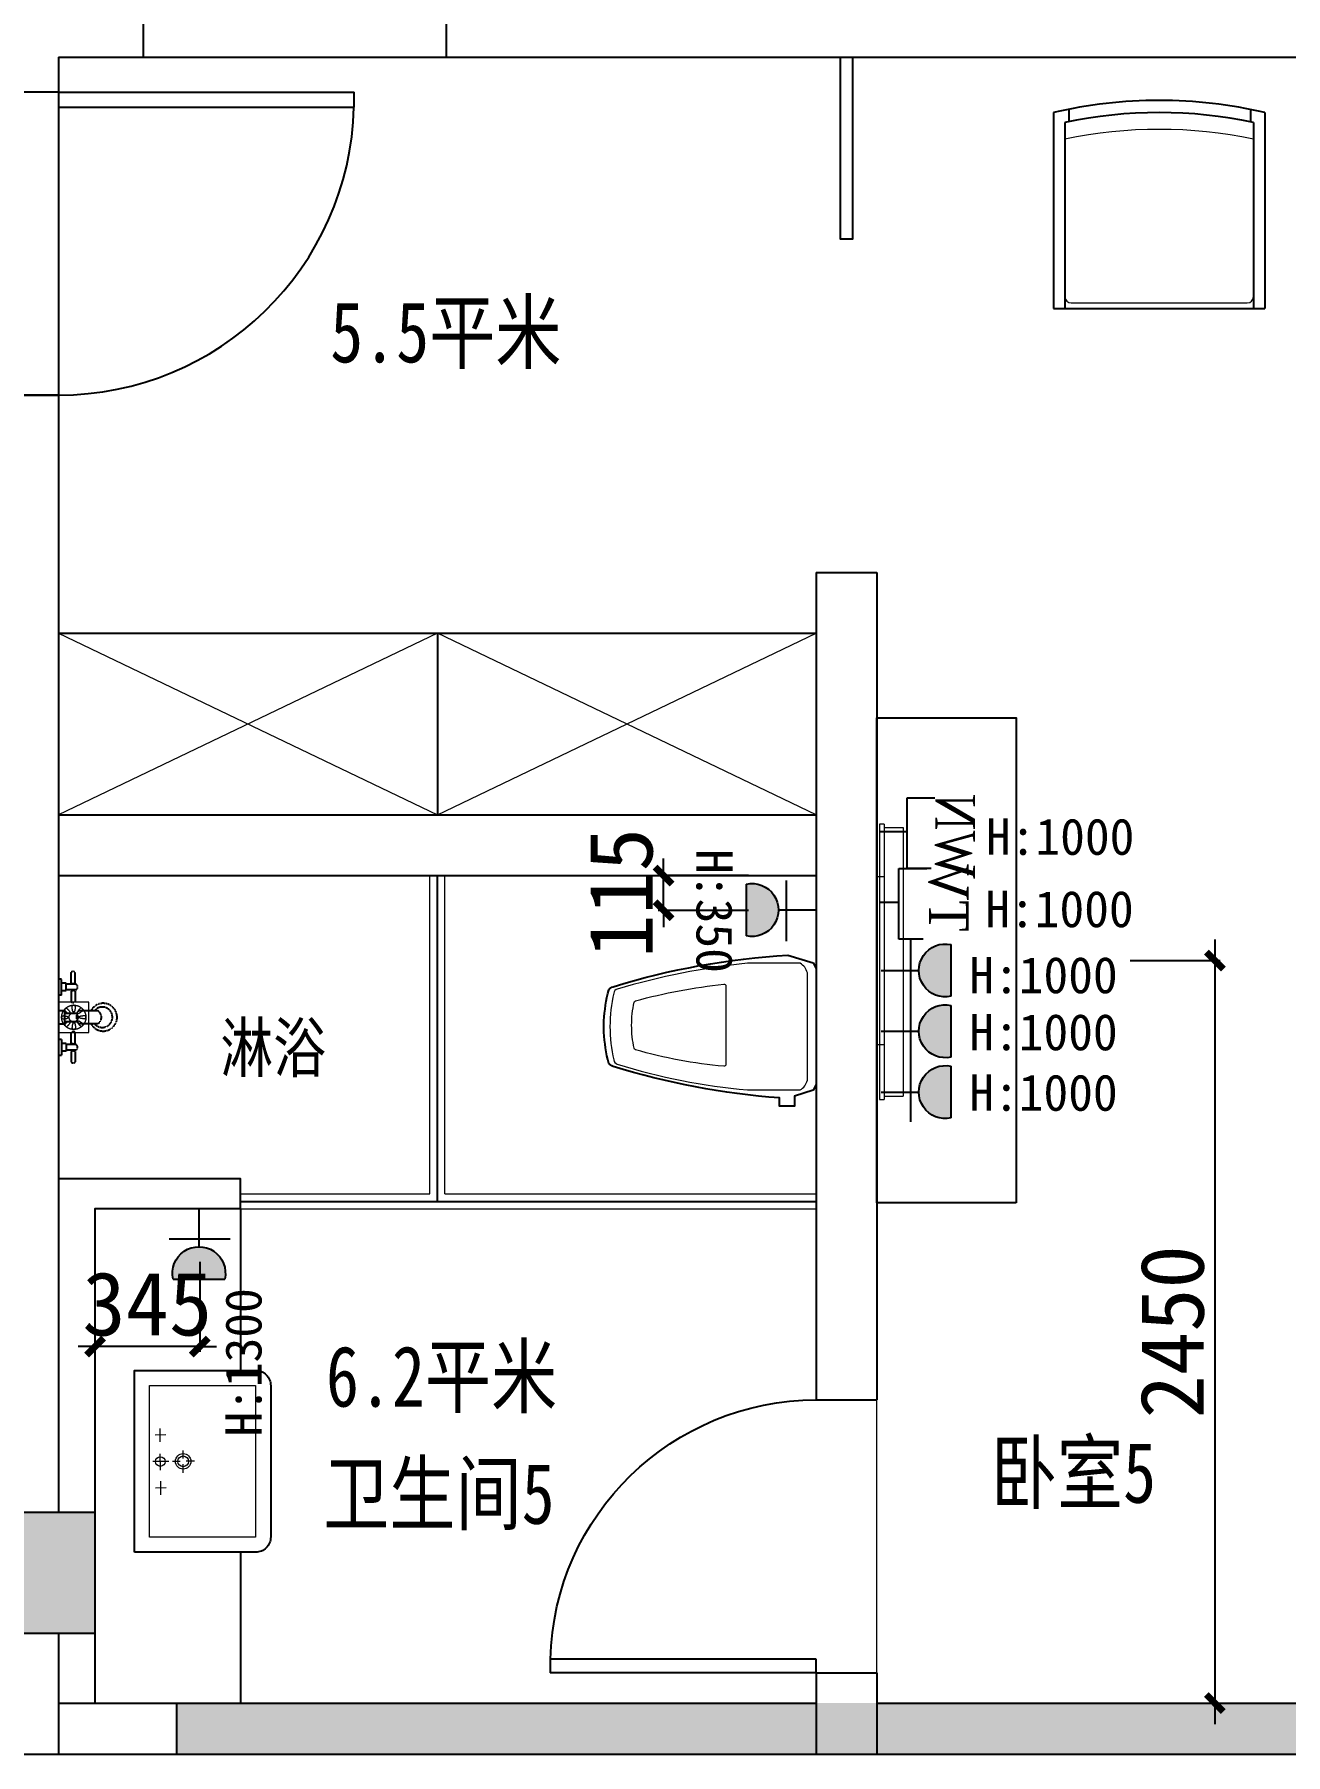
# Model space of a CAD drawing. Header units: millimetres. Extents: x 561810 to 956823, y -438984 to -391712.
# Drawn here: x 878064 to 882194, y -414803 to -409128 of the extents above; entities that cross this region are included whole.
import ezdxf

# ---------------------------------------------------------------- set-up
doc = ezdxf.new("R2010")
doc.units = ezdxf.units.MM
doc.header["$LTSCALE"] = 10
doc.header["$MEASUREMENT"] = 0
for name, pattern in [('DASHED2', [9.525, 6.35, -3.175]), ('DOT2', [3.175, 0, -3.175]), ('HIDDEN', [9.525, 6.35, -3.175]), ('HIDDEN2', [4.7625, 3.175, -1.5875])]:
    doc.linetypes.add(name, pattern=pattern)
doc.layers.get('0').update_dxf_attribs({"linetype": 'CONTINUOUS'})
doc.layers.get('DEFPOINTS').update_dxf_attribs({"color": 1, "linetype": 'CONTINUOUS'})
for name, color, linetype in [('6-P插座', 4, 'CONTINUOUS'), ('6-P插座图例', 4, 'CONTINUOUS'), ('P-平面洁具', 1, 'CONTINUOUS'), ('PUB_HATCH', 144, 'CONTINUOUS'), ('WALL', 7, 'CONTINUOUS'), ('WINDOW', 4, 'CONTINUOUS'), ('吊顶字', 250, 'CONTINUOUS'), ('填充', 8, 'CONTINUOUS'), ('墙', 7, 'CONTINUOUS')]:
    doc.layers.add(name, color=color, linetype=linetype)
for name, color, linetype, lineweight in [('五金配件nj', 1, 'CONTINUOUS', 20), ('家居内线', 251, 'CONTINUOUS', 13), ('细线', 250, 'CONTINUOUS', 5)]:
    doc.layers.add(name, color=color, linetype=linetype, lineweight=lineweight)
doc.styles.add('12', font='', dxfattribs={"width": 0.8})
doc.styles.add('321', font='', dxfattribs={"width": 0.85})
doc.styles.add('宋体', font='')
doc.styles.add('施洛华标注样式', font='')
doc.styles.get('12').set_extended_font_data('SimSun')
doc.styles.get('321').set_extended_font_data('SimSun')
doc.styles.get('宋体').set_extended_font_data('SimSun')
doc.styles.get('施洛华标注样式').set_extended_font_data('SimSun')
doc.dimstyles.new('外标尺寸', dxfattribs={"dimscale": 70, "dimtxt": 3, "dimasz": 0.8, "dimexe": 0.25, "dimexo": 1, "dimgap": 0.5, "dimtad": 1, "dimdec": 0, "dimtxsty": '施洛华标注样式', "dimblk": 'ARCHTICK', "dimcen": 1.5, "dimdle": 1, "dimclrd": 250, "dimclre": 250, "dimclrt": 62, "dimadec": 0, "dimazin": 0, "dimtfac": 1, "dimtdec": 0, "dimtix": 1, "dimtmove": 1, "dimatfit": 3, "dimldrblk": 'ARCHTICK', "dimfxl": 0, "dimarcsym": 0})

# ---------------------------------------------------------------- blocks, each defined once
blk = doc.blocks.new('4')
at = {"layer": '6-P插座图例'}
h = blk.add_hatch(color=4, dxfattribs=at)
edge = h.paths.add_edge_path()
edge.add_ellipse((223569, -308613.5), major_axis=(0, 79.4), ratio=1, start_angle=-12.7447, end_angle=192.7446)
edge.add_line((223586.5, -308691), (223586.5, -308536.1))
at = {"layer": '6-P插座图例', "color": 4}
for p, q in [((223466.2, -308524.5), (223466.2, -308706.9)), ((223586.5, -308536.1), (223586.5, -308691)), ((223376.4, -308613.5), (223489.5, -308613.5))]:
    blk.add_line(p, q, dxfattribs=at)
blk.add_ellipse((223569, -308613.5), major_axis=(0, 79.4), ratio=1, start_param=-0.222437, end_param=3.364029, dxfattribs=at)
blk = doc.blocks.new('tv')
at = {"layer": '6-P插座', "color": 4}
for p, q in [((250323.5, -52625.1), (250323.5, -52704.7)), ((250557, -52704.7), (250557, -52612.9)), ((250323.5, -52704.7), (250557, -52704.7)), ((250444.7, -52705.4), (250444.7, -52769))]:
    blk.add_line(p, q, dxfattribs=at)
at = {"layer": '6-P插座', "color": 4, "insert": (250348.5, -52474.4), "char_height": 130.912, "width": 956.888, "attachment_point": 1, "style": '321'}
blk.add_mtext('{\\fDutch801 XBd BT|b0|i0|c0|p18;TV}', dxfattribs=at)
blk = doc.blocks.new('HSDFS')
at = {"layer": '6-P插座', "color": 4}
for p, q in [((449795.6, -697547.4), (449703.8, -697547.4)), ((449795.6, -697780.9), (449795.6, -697547.4)), ((449795.5, -697659.6), (449887.2, -697659.6)), ((449716, -697780.9), (449795.6, -697780.9))]:
    blk.add_line(p, q, dxfattribs=at)
at = {"layer": '6-P插座', "color": 4, "insert": (449571.4, -697814.2), "char_height": 130.912, "width": 956.888, "attachment_point": 1, "rotation": 90, "style": '321'}
blk.add_mtext('{\\fDutch801 XBd BT|b0|i0|c0|p18;WN}', dxfattribs=at)
blk = doc.blocks.new('_ARCHTICK')
at = {"color": 0, "linetype": 'ByBlock', "const_width": 0.4}
blk.add_lwpolyline([(-0.5, -0.5), (0.5, 0.5)], dxfattribs=at)
blk = doc.blocks.new('*D66')
at = {"color": 250, "lineweight": -2}
for p, q in [((881960.1, -412113.3), (881960.1, -414702.8)), ((881680.1, -412183.3), (881977.6, -412183.3)), ((881680.1, -414632.8), (881977.6, -414632.8))]:
    blk.add_line(p, q, dxfattribs=at)
at = {"layer": 'DEFPOINTS', "color": 0}
for p in [(880982.8, -412183.3), (881166.6, -414632.8), (881960.1, -414632.8)]:
    blk.add_point(p, dxfattribs=at)
at = {"color": 250, "lineweight": -2, "xscale": 56, "yscale": 56, "zscale": 56}
for p, rotation in [((881960.1, -412183.3), 90), ((881960.1, -414632.8), 270)]:
    blk.add_blockref('_ARCHTICK', p, dxfattribs=dict(at, rotation=rotation))
at = {"color": 62, "insert": (881820.1, -413408), "char_height": 210, "attachment_point": 5, "rotation": 90, "style": '施洛华标注样式'}
blk.add_mtext('2450', dxfattribs=at)
blk = doc.blocks.new('*D67')
at = {"color": 250, "lineweight": -2}
for p, q in [((880140.9, -411902.8), (880140.9, -411846.8)), ((880420.9, -411902.8), (880123.4, -411902.8)), ((880140.9, -412017.5), (880140.9, -411902.8)), ((880420.9, -412017.5), (880123.4, -412017.5)), ((880140.9, -412017.5), (880140.9, -412073.5))]:
    blk.add_line(p, q, dxfattribs=at)
at = {"layer": 'DEFPOINTS', "color": 0}
for p in [(880140.9, -411902.8), (880545.6, -411902.8), (880545.6, -412017.5)]:
    blk.add_point(p, dxfattribs=at)
at = {"color": 250, "lineweight": -2, "xscale": 56, "yscale": 56, "zscale": 56}
for p, rotation in [((880140.9, -411902.8), 270), ((880140.9, -412017.5), 90)]:
    blk.add_blockref('_ARCHTICK', p, dxfattribs=dict(at, rotation=rotation))
at = {"color": 62, "insert": (880000.9, -411960.1), "char_height": 210, "attachment_point": 5, "rotation": 90, "style": '施洛华标注样式'}
blk.add_mtext('115', dxfattribs=at)
blk = doc.blocks.new('*D68')
at = {"color": 250, "lineweight": -2}
for p, q in [((878264.3, -413176.8), (878264.3, -413474.3)), ((878609.8, -413176.8), (878609.8, -413474.3)), ((878264.3, -413456.8), (878208.3, -413456.8)), ((878609.8, -413456.8), (878264.3, -413456.8)), ((878609.8, -413456.8), (878665.8, -413456.8))]:
    blk.add_line(p, q, dxfattribs=at)
at = {"layer": 'DEFPOINTS', "color": 0}
for p in [(878264.3, -413101.5), (878609.8, -413101.5), (878264.3, -413456.8)]:
    blk.add_point(p, dxfattribs=at)
at = {"color": 250, "lineweight": -2, "xscale": 56, "yscale": 56, "zscale": 56}
blk.add_blockref('_ARCHTICK', (878264.3, -413456.8), dxfattribs=at)
at = {"color": 250, "lineweight": -2, "xscale": 56, "yscale": 56, "zscale": 56, "rotation": 180}
blk.add_blockref('_ARCHTICK', (878609.8, -413456.8), dxfattribs=at)
at = {"color": 62, "insert": (878437.1, -413316.8), "char_height": 210, "attachment_point": 5, "style": '施洛华标注样式'}
blk.add_mtext('345', dxfattribs=at)

msp = doc.modelspace()

# ---------------------------------------------------------------- hatches: boundary and pattern name
h = msp.add_hatch()
h.set_pattern_fill('AR-CONC', color=250, scale=20, style=0)
h.set_pattern_definition([(50, (883534.32, -414802.76), (143.452, -12.5504), [15, -165]), (355, (883534.32, -414802.76), (-27.7503, 150.4384), [12, -132]), (100.4514, (883546.27, -414803.8), (115.702, 137.888), [12.748, -140.2284]), (46.184, (883534.32, -414762.76), (213.448, -33.104), [22.5, -247.5]), (96.6356, (883552.1, -414765.51), (186.9325, 194.824), [19.122, -210.343]), (351.184, (883534.32, -414762.76), (186.932, 194.824), [18, -198]), (21, (883554.32, -414772.76), (119.3814, -80.5238), [15, -165]), (326, (883554.32, -414772.76), (48.663, 145.03), [12, -132]), (71.4514, (883564.27, -414779.47), (168.0445, 64.506), [12.748, -140.2284]), (37.5, (883534.32, -414802.755), (2.43197, 66.57877), [0, -130.4, 0, -134, 0, -132.5]), (7.5, (883534.32, -414802.755), (52.6139, 78.8823), [0, -76.4, 0, -127.4, 0, -50.5]), (327.5, (883489.72, -414802.755), (106.7645, -4.511), [0, -50, 0, -156, 0, -207]), (317.5, (883469.72, -414802.755), (116.6372, 20.021), [0, -65, 0, -103.6, 0, -147])])
h.paths.add_polyline_path([(878534.3, -414632.8), (878534.3, -414802.8), (878569.3, -414802.8), (884534.3, -414802.8), (884534.3, -414632.8)])
at = {"layer": 'PUB_HATCH'}
h = msp.add_hatch(color=256, dxfattribs=at)
h.paths.add_polyline_path([(877864.3, -414402.8), (877864.3, -414002.8), (878264.3, -414002.8), (878264.3, -414402.8)])
h.paths.add_polyline_path([(866004.3, -414402.8), (866004.3, -414002.8), (866404.3, -414002.8), (866404.3, -414402.8)])
h.paths.add_polyline_path([(866004.3, -409202.8), (866004.3, -408802.8), (866404.3, -408802.8), (866404.3, -409202.8)])
h.paths.add_polyline_path([(866004.3, -402742.8), (866004.3, -402342.8), (866404.3, -402342.8), (866404.3, -402742.8)])
h.paths.add_polyline_path([(901714.3, -402742.8), (901714.3, -402342.8), (902114.3, -402342.8), (902114.3, -402742.8)])
h.paths.add_polyline_path([(901714.3, -409202.8), (901714.3, -408802.8), (902114.3, -408802.8), (902114.3, -409202.8)])
h.paths.add_polyline_path([(901714.3, -414402.8), (901714.3, -414002.8), (902114.3, -414002.8), (902114.3, -414402.8)])
h.paths.add_polyline_path([(889854.3, -414402.8), (889854.3, -414002.8), (890254.3, -414002.8), (890254.3, -414402.8)])

# ---------------------------------------------------------------- linework, layer by layer
at = {"color": 250}
for p, q in [((878424.3, -409202.8), (879424.3, -409202.8)), ((878144.3, -409317.8), (878144.3, -409367.8)), ((878144.3, -409317.8), (879119.3, -409317.8)), ((879119.3, -409367.8), (879119.3, -409317.8)), ((878144.3, -409367.8), (879119.3, -409367.8))]:
    msp.add_line(p, q, dxfattribs=at)
at = {"color": 250, "extrusion": (0, 0, -1)}
for p, q in [((879766.8, -414487.8), (879766.8, -414532.8)), ((880644.3, -414487.8), (879766.8, -414487.8)), ((880644.3, -414532.8), (880644.3, -414487.8)), ((880644.3, -414532.8), (879766.8, -414532.8))]:
    msp.add_line(p, q, dxfattribs=at)
at = {"color": 1}
msp.add_line((878569.3, -414802.8), (878499.3, -414802.8), dxfattribs=at)
at = {"color": 250}
msp.add_arc((878144.3, -409342.8), 975, 270, 358.5307, dxfattribs=at)
at = {"color": 250, "extrusion": (0, 0, -1)}
msp.add_arc((-880644.3, -414510.3), 877.5, 1.4693, 90, dxfattribs=at)
at = {"layer": 'P-平面洁具', "color": 250, "linetype": 'DOT2', "ltscale": 5e-05}
for p, q in [((878185.6, -412257.4), (878185.6, -412222.3)), ((878199.2, -412257.4), (878199.2, -412222.3)), ((878154.3, -412244.1), (878144.3, -412244.1)), ((878154.3, -412296.9), (878154.3, -412244.1)), ((878168.7, -412257.6), (878154.3, -412257.6)), ((878168.7, -412283.3), (878154.3, -412283.3)), ((878168.7, -412283.3), (878168.7, -412257.6)), ((878201.9, -412261.2), (878168.7, -412261.2)), ((878201.9, -412279.7), (878168.7, -412279.7)), ((878185.6, -412283.5), (878185.6, -412318.6)), ((878199.1, -412283.5), (878199.1, -412318.6)), ((878154.3, -412296.9), (878144.3, -412296.9)), ((878165.3, -412356.4), (878205.7, -412356.4)), ((878165.3, -412384.4), (878205.7, -412384.4)), ((878274.7, -412349.4), (878209.5, -412349.4)), ((878274.7, -412391.5), (878209.5, -412391.5)), ((878154.3, -412443.1), (878144.3, -412443.1)), ((878154.3, -412443.1), (878154.3, -412495.9)), ((878168.7, -412456.7), (878154.3, -412456.7)), ((878168.7, -412456.7), (878168.7, -412482.3)), ((878185.6, -412456.4), (878185.6, -412421.3)), ((878199.1, -412456.4), (878199.1, -412421.3)), ((878154.3, -412495.9), (878144.3, -412495.9)), ((878168.7, -412482.3), (878154.3, -412482.3)), ((878201.9, -412460.2), (878168.7, -412460.2)), ((878201.9, -412478.7), (878168.7, -412478.7)), ((878185.6, -412482.5), (878185.5, -412517.7)), ((878199.1, -412482.5), (878199.1, -412517.7))]:
    msp.add_line(p, q, dxfattribs=at)
msp.add_lwpolyline([(878165.3, -412349.4), (878144.3, -412349.4), (878144.3, -412391.5), (878165.3, -412391.5)], close=True, dxfattribs=at)
for centre, radius, start, end in [((878192.4, -412228.2), 9.01, 41.2352, 138.7381), ((878192.4, -412235.9), 22.5, 252.5015, 287.4718), ((878192.4, -412305), 22.5, 72.5015, 107.4718), ((878196.3, -412270.5), 10.8, 301.2832, 58.6901), ((878192.4, -412312.7), 9.01, 221.2352, 318.7381), ((878291.5, -412370), 45.8, 207.9709, 153.2693), ((878288.3, -412370.1), 33.6, 219.6369, 142.0257), ((878239.9, -412370.4), 36.9, 145.241, 202.2688), ((878239.9, -412370.4), 36.9, 202.2688, 214.7323), ((878259.9, -412370.4), 25.7, 305.1492, 54.8241), ((878192.3, -412427.3), 9.01, 41.2352, 138.7381), ((878192.3, -412434.9), 22.5, 252.5015, 287.4718), ((878192.3, -412504), 22.5, 72.5015, 107.4718), ((878196.2, -412469.5), 10.8, 301.2832, 58.6901), ((878192.3, -412511.7), 9.01, 221.2352, 318.7381)]:
    msp.add_arc(centre, radius, start, end, dxfattribs=at)
at = {"layer": 'WALL'}
for p, q in [((878424.3, -409202.8), (878424.3, -408992.6)), ((879424.3, -409202.8), (879424.3, -409002.8)), ((879424.3, -409202.8), (879424.3, -409002.8)), ((878144.3, -409202.8), (878144.3, -409317.8)), ((878144.3, -409202.8), (878424.3, -409202.8)), ((878144.3, -409202.8), (878144.3, -409317.8)), ((879424.3, -409202.8), (884744.3, -409202.8)), ((878144.3, -409317.8), (877944.3, -409317.8)), ((877944.3, -410317.8), (878144.3, -410317.8)), ((878144.3, -410317.8), (877944.3, -410317.8)), ((878144.3, -410317.8), (878144.3, -414002.8)), ((880644.3, -410902.8), (880644.3, -413632.8)), ((880644.3, -410902.8), (880844.3, -410902.8)), ((880844.3, -410902.8), (880844.3, -413632.8)), ((878144.3, -411702.8), (880644.3, -411702.8)), ((878144.3, -411902.8), (880644.3, -411902.8)), ((880644.3, -413632.8), (880844.3, -413632.8)), ((878144.3, -414402.8), (878144.3, -414802.8)), ((880644.3, -414532.8), (880844.3, -414532.8)), ((880644.3, -414532.8), (880644.3, -414802.8)), ((880844.3, -414532.8), (880844.3, -414802.8)), ((878144.3, -414632.8), (880644.3, -414632.8)), ((880844.3, -414632.8), (884744.3, -414632.8))]:
    msp.add_line(p, q, dxfattribs=at)
for points in [[(878744.3, -413002.8), (878744.3, -412902.8), (878144.3, -412902.8)], [(878744.3, -413002.8), (878264.3, -413002.8), (878264.3, -414632.8)], [(877864.3, -414402.8), (877864.3, -414002.8), (878264.3, -414002.8), (878264.3, -414402.8), (877864.3, -414402.8)]]:
    msp.add_lwpolyline(points, dxfattribs=at)
at = {"layer": 'WINDOW', "color": 250}
for p, q in [((879394.3, -412977.8), (879394.3, -411902.8)), ((878744.3, -412977.8), (880644.3, -412977.8))]:
    msp.add_line(p, q, dxfattribs=at)
at = {"layer": 'WINDOW'}
msp.add_line((902564.3, -414802.8), (865564.3, -414802.8), dxfattribs=at)
msp.add_lwpolyline([(880764.3, -409202.8), (880764.3, -409802.8), (880724.3, -409802.8), (880724.3, -409202.8)], close=True, dxfattribs=at)
at = {"layer": '五金配件nj', "color": 250, "linetype": 'HIDDEN', "ltscale": 50}
for p, q in [((878172.6, -412341.9), (878171.1, -412341.3)), ((878188.7, -412334.9), (878189.3, -412333.4)), ((878199.1, -412334.9), (878198.5, -412333.4)), ((878215.5, -412341.3), (878217, -412340.7)), ((878158.8, -412365.6), (878157.3, -412366.2)), ((878158.8, -412376.1), (878157.3, -412375.5)), ((878165.2, -412349.3), (878164.6, -412347.8)), ((878165.8, -412392.2), (878165.2, -412393.6)), ((878173.2, -412399.6), (878171.7, -412400.2)), ((878216.1, -412399), (878217.5, -412399.6)), ((878222.9, -412348.7), (878223.5, -412347.2)), ((878223.5, -412391.6), (878224.1, -412393.1)), ((878229.9, -412364.8), (878231.4, -412365.4)), ((878229.9, -412375.2), (878231.4, -412374.6)), ((878189.5, -412406), (878190.1, -412407.5)), ((878200, -412406), (878199.4, -412407.5))]:
    msp.add_line(p, q, dxfattribs=at)
msp.add_lwpolyline([(878144.3, -412420.4), (878244.3, -412420.4), (878244.3, -412320.4), (878144.3, -412320.4)], close=True, dxfattribs=at)
for centre, radius in [((878194.3, -412370.4), 40.1), ((878193.9, -412370.4), 15)]:
    msp.add_circle(centre, radius, dxfattribs=at)
for centre, start, end in [((878169.2, -412345.9), 67.6401, 202.3599), ((878193.9, -412335.3), 22.6401, 157.3599), ((878218.9, -412345.3), 337.6401, 112.3599), ((878159.2, -412370.8), 112.6401, 247.3599), ((878169.8, -412395.5), 157.6401, 292.3599), ((878219.5, -412395), 247.6401, 22.3599), ((878229.4, -412370), 292.6401, 67.3599), ((878194.7, -412405.5), 202.6401, 337.3599)]:
    msp.add_arc(centre, 5, start, end, dxfattribs=at)
at = {"layer": '五金配件nj', "color": 250, "linetype": 'HIDDEN', "ltscale": 50, "extrusion": (0, 0, -1)}
for centre, major_axis, start_param, end_param in [((878168.9, -412345.6), (-12.9, 12.9), 1.570796, 4.712389), ((878193.9, -412334.9), (0, 18.3), 1.570796, 4.712389), ((878219.2, -412345), (12.9, 12.9), 1.570796, 4.712389), ((878158.8, -412370.8), (-18.3, 0), 1.570796, 4.712389), ((878169.5, -412395.9), (12.9, 12.9), 4.712389, 7.853982), ((878194.7, -412406), (0, 18.3), 4.712389, 7.853982), ((878219.8, -412395.3), (-12.9, 12.9), 4.712389, 7.853982), ((878229.9, -412370), (18.3, 0), 1.570796, 4.712389)]:
    msp.add_ellipse(centre, major_axis=major_axis, ratio=0.286893, start_param=start_param, end_param=end_param, dxfattribs=at)
at = {"layer": '填充', "color": 250, "ltscale": 0.01}
for p, q in [((881427.2, -409385.6), (881427.2, -410031.6)), ((881477.9, -409374.8), (881477.9, -409415.6)), ((882077.2, -409375.3), (882077.2, -409416.1)), ((882125.4, -409385.6), (882125.4, -410031.6)), ((881465.4, -409418.1), (881465.4, -410031.6)), ((882087.2, -409418.1), (882087.2, -410031.6)), ((881427.2, -410031.6), (882125.4, -410031.6)), ((878144.3, -411102.8), (880644.3, -411102.8)), ((879394.3, -411102.8), (879394.3, -411702.8)), ((878744.3, -413002.8), (878744.3, -413535.3)), ((878744.3, -414135.3), (878744.3, -414632.8))]:
    msp.add_line(p, q, dxfattribs=at)
at = {"layer": '填充', "color": 142, "ltscale": 0.01}
msp.add_line((878534.3, -414802.8), (878534.3, -414632.8), dxfattribs=at)
at = {"layer": '填充', "color": 250, "ltscale": 0.01}
msp.add_lwpolyline([(881304.3, -412982.8), (880844.3, -412982.8), (880844.3, -411382.8), (881304.3, -411382.8)], close=True, dxfattribs=at)
msp.add_lwpolyline([(880634.3, -412190.8), (880644.3, -412209.4), (880644.3, -412400.9), (880644.3, -412592.4), (880634.3, -412611), (880572.8, -412630.1), (880572.8, -412663.9), (880523.3, -412663.9), (880523.3, -412636.1, -0.057211), (879974.2, -412532.4, -0.172572), (879959.9, -412522.4, -0.053902), (879944.1, -412419.5), (879944.1, -412400.9), (879944.1, -412382.3, -0.053902), (879959.9, -412279.4, -0.172572), (879974.2, -412269.4, -0.059878), (880551.3, -412165.1)], format="xyb", close=True, dxfattribs=at)
msp.add_lwpolyline([(878394.3, -414135.3), (878394.3, -413535.3), (878794.3, -413535.3, -0.414214), (878844.3, -413585.3), (878844.3, -414085.3, -0.414214), (878794.3, -414135.3), (878394.3, -414135.3)], format="xyb", dxfattribs=at)
for radius, start, end in [(1543.4, 76.9271, 103.0729), (1503.4, 78.0651, 101.9349)]:
    msp.add_arc((881776.3, -410889), radius, start, end, dxfattribs=at)
at = {"layer": '墙', "color": 250}
msp.add_line((878144.3, -409317.8), (878144.3, -410317.8), dxfattribs=at)
at = {"layer": '家居内线', "color": 250}
for p, q in [((880869.1, -411733), (880853, -411733)), ((880853, -411733), (880853, -412641.5)), ((880869.1, -411733), (880869.1, -412641.5)), ((880869.1, -411744.2), (880931.8, -411744.2)), ((880931.8, -411744.2), (880931.8, -412630.3)), ((880844.3, -412459.7), (880844.3, -411905.8)), ((880844.3, -411905.8), (880869.1, -411905.8)), ((880844.3, -412459.7), (880869.1, -412459.7)), ((880853, -412641.5), (880869.1, -412641.5)), ((880869.1, -412630.3), (880931.8, -412630.3)), ((878497.9, -413748.3), (878462.9, -413748.6)), ((878479.5, -413770.9), (878479.1, -413726.6)), ((878480.3, -413864.2), (878479.8, -413810.5)), ((878555.2, -413825.5), (878555, -413799.4)), ((878508, -413835.7), (878455.6, -413836.1)), ((878545.6, -413835.3), (878520.3, -413835.6)), ((878555.7, -413872.8), (878555.4, -413845)), ((878592.6, -413834.9), (878565.1, -413835.2)), ((878499.5, -413923.2), (878464.5, -413923.5)), ((878480.6, -413901), (878481, -413945.3))]:
    msp.add_line(p, q, dxfattribs=at)
for centre, radius in [((878480, -413835.9), 15.9), ((878555.3, -413835.3), 25.6), ((878555.3, -413835.3), 17.7)]:
    msp.add_circle(centre, radius, dxfattribs=at)
at = {"layer": '细线', "color": 250, "lineweight": 5}
msp.add_line((881485.4, -410013.4), (882067.2, -410013.4), dxfattribs=at)
at = {"layer": '细线', "color": 250}
for p, q in [((879369.3, -412952.8), (879369.3, -411902.8)), ((879419.3, -412952.8), (879419.3, -411902.8)), ((878744.3, -412952.8), (879369.3, -412952.8)), ((879419.3, -412952.8), (880644.3, -412952.8)), ((878744.3, -413002.8), (880644.3, -413002.8))]:
    msp.add_line(p, q, dxfattribs=at)
at = {"layer": '细线'}
msp.add_line((880844.3, -414532.8), (880844.3, -413632.8), dxfattribs=at)
at = {"layer": '细线', "color": 250}
for points in [[(878144.3, -411102.8), (879394.3, -411702.8), (880644.3, -411102.8)], [(880644.3, -411702.8), (879394.3, -411102.8), (878144.3, -411702.8)]]:
    msp.add_lwpolyline(points, dxfattribs=at)
msp.add_lwpolyline([(880591.1, -412609.9, 0.209294), (880615.2, -412578.1), (880615.2, -412223.8, 0.209294), (880591.1, -412191.9), (880417.7, -412191.9, 0.04506), (879988.1, -412277.1, 0.266533), (879976.1, -412290.6, 0.055623), (879963.9, -412400.9, 0.055623), (879976.1, -412511.2, 0.264903), (879988, -412524.7, 0.056066), (880417.8, -412609.9), (880591.1, -412609.9)], format="xyb", dxfattribs=at)
msp.add_lwpolyline([(880043.7, -412472.5, -0.055659), (880035.3, -412396.6, -0.055659), (880043.7, -412320.7, -0.262781), (880047.9, -412315.9, -0.038851), (880339.5, -412261.2, -0.448495), (880346.6, -412267.4), (880346.6, -412525.8, -0.443207), (880339.6, -412532, -0.048402), (880047.9, -412477.2, -0.262781)], format="xyb", close=True, dxfattribs=at)
msp.add_lwpolyline([(878444.3, -414085.3), (878444.3, -413585.3), (878794.3, -413585.3), (878794.3, -414085.3)], close=True, dxfattribs=at)
at = {"layer": '细线', "color": 250, "lineweight": 5}
for centre, radius, start, end in [((881776.3, -410944.5), 1503.4, 78.0651, 101.9349), ((881485.4, -409993.4), 20, 180, 270), ((882067.2, -409993.4), 20, 270, 360)]:
    msp.add_arc(centre, radius, start, end, dxfattribs=at)

# ---------------------------------------------------------------- block references
at = {"layer": '6-P插座', "color": 250, "linetype": 'DASHED2', "ltscale": 100, "xscale": -1}
msp.add_blockref('HSDFS', (1330740.2, 285901.4), dxfattribs=at)
at = {"layer": '6-P插座', "color": 250, "linetype": 'DASHED2', "ltscale": 100, "xscale": -1, "rotation": 270}
msp.add_blockref('tv', (933622, -662436.5), dxfattribs=at)
at = {"layer": '6-P插座', "color": 250, "linetype": 'DASHED2', "ltscale": 100, "xscale": -1.099999999627471, "yscale": 1.100000000093132, "zscale": 1.1}
msp.add_blockref('4', (1126358.4, -72541.6), dxfattribs=at)
for p, rotation in [((635144.3, -751690.6), 180), ((635144.3, -751891.3), 180), ((635144.3, -752091.9), 180), ((539132.5, -167288.7), 90)]:
    msp.add_blockref('4', p, dxfattribs=dict(at, rotation=rotation))

# ---------------------------------------------------------------- texts
at = {"layer": '吊顶字', "color": 4, "linetype": 'HIDDEN2', "lineweight": 13, "ltscale": 0.13, "char_height": 120, "width": 1161.29, "attachment_point": 7, "style": '宋体'}
for insert in [(881204.6, -411836.3), (881202.3, -412075), (881149.5, -412292.9), (881149.5, -412481.1), (881149.5, -412680.7)]:
    msp.add_mtext('H:1000', dxfattribs=dict(at, insert=insert))
for s, insert, rotation in [('H:350', (880247.2, -411815.8), 270), ('H:1300', (878815.9, -413753.8), 90)]:
    msp.add_mtext(s, dxfattribs=dict(at, insert=insert, rotation=rotation))
at = {"layer": '填充', "color": 250, "ltscale": 0.01, "style": '12', "width": 0.8}
for s, height, p in [('5.5平米', 200, (879040.6, -410209.7)), ('淋浴', 160, (878677.6, -412550.4)), ('6.2平米', 200, (879026.6, -413654.7)), ('卧室5', 200, (881220.7, -413971.9)), ('卫生间5', 200, (879017.6, -414041.4))]:
    msp.add_text(s, height=height, dxfattribs=at).set_placement(p)

# ---------------------------------------------------------------- dimensions: what is measured, and where the dimension line sits
at = {"color": 1}
for base, p1, p2, picture, middle in [((880140.9, -411902.8), (880545.6, -412017.5), (880545.6, -411902.8), '*D67', (880000.9, -411960.1)), ((881960.1488, -414632.7551), (880982.7913, -412183.2538), (881166.5577, -414632.7551), '*D66', (881820.1488, -413408.0045))]:
    dim = msp.add_linear_dim(base=base, p1=p1, p2=p2, angle=90, dimstyle='外标尺寸', dxfattribs=at)
    dim.commit()
    dim.dimension.update_dxf_attribs({"geometry": picture, "text_midpoint": middle})
dim = msp.add_linear_dim(base=(878264.3202, -413456.7683), p1=(878609.7871, -413101.4722), p2=(878264.3202, -413101.4722), dimstyle='外标尺寸', dxfattribs=at)
dim.commit()
dim.dimension.update_dxf_attribs({"geometry": '*D68', "text_midpoint": (878437.0537, -413316.7683)})

doc.saveas('drawing.dxf')
